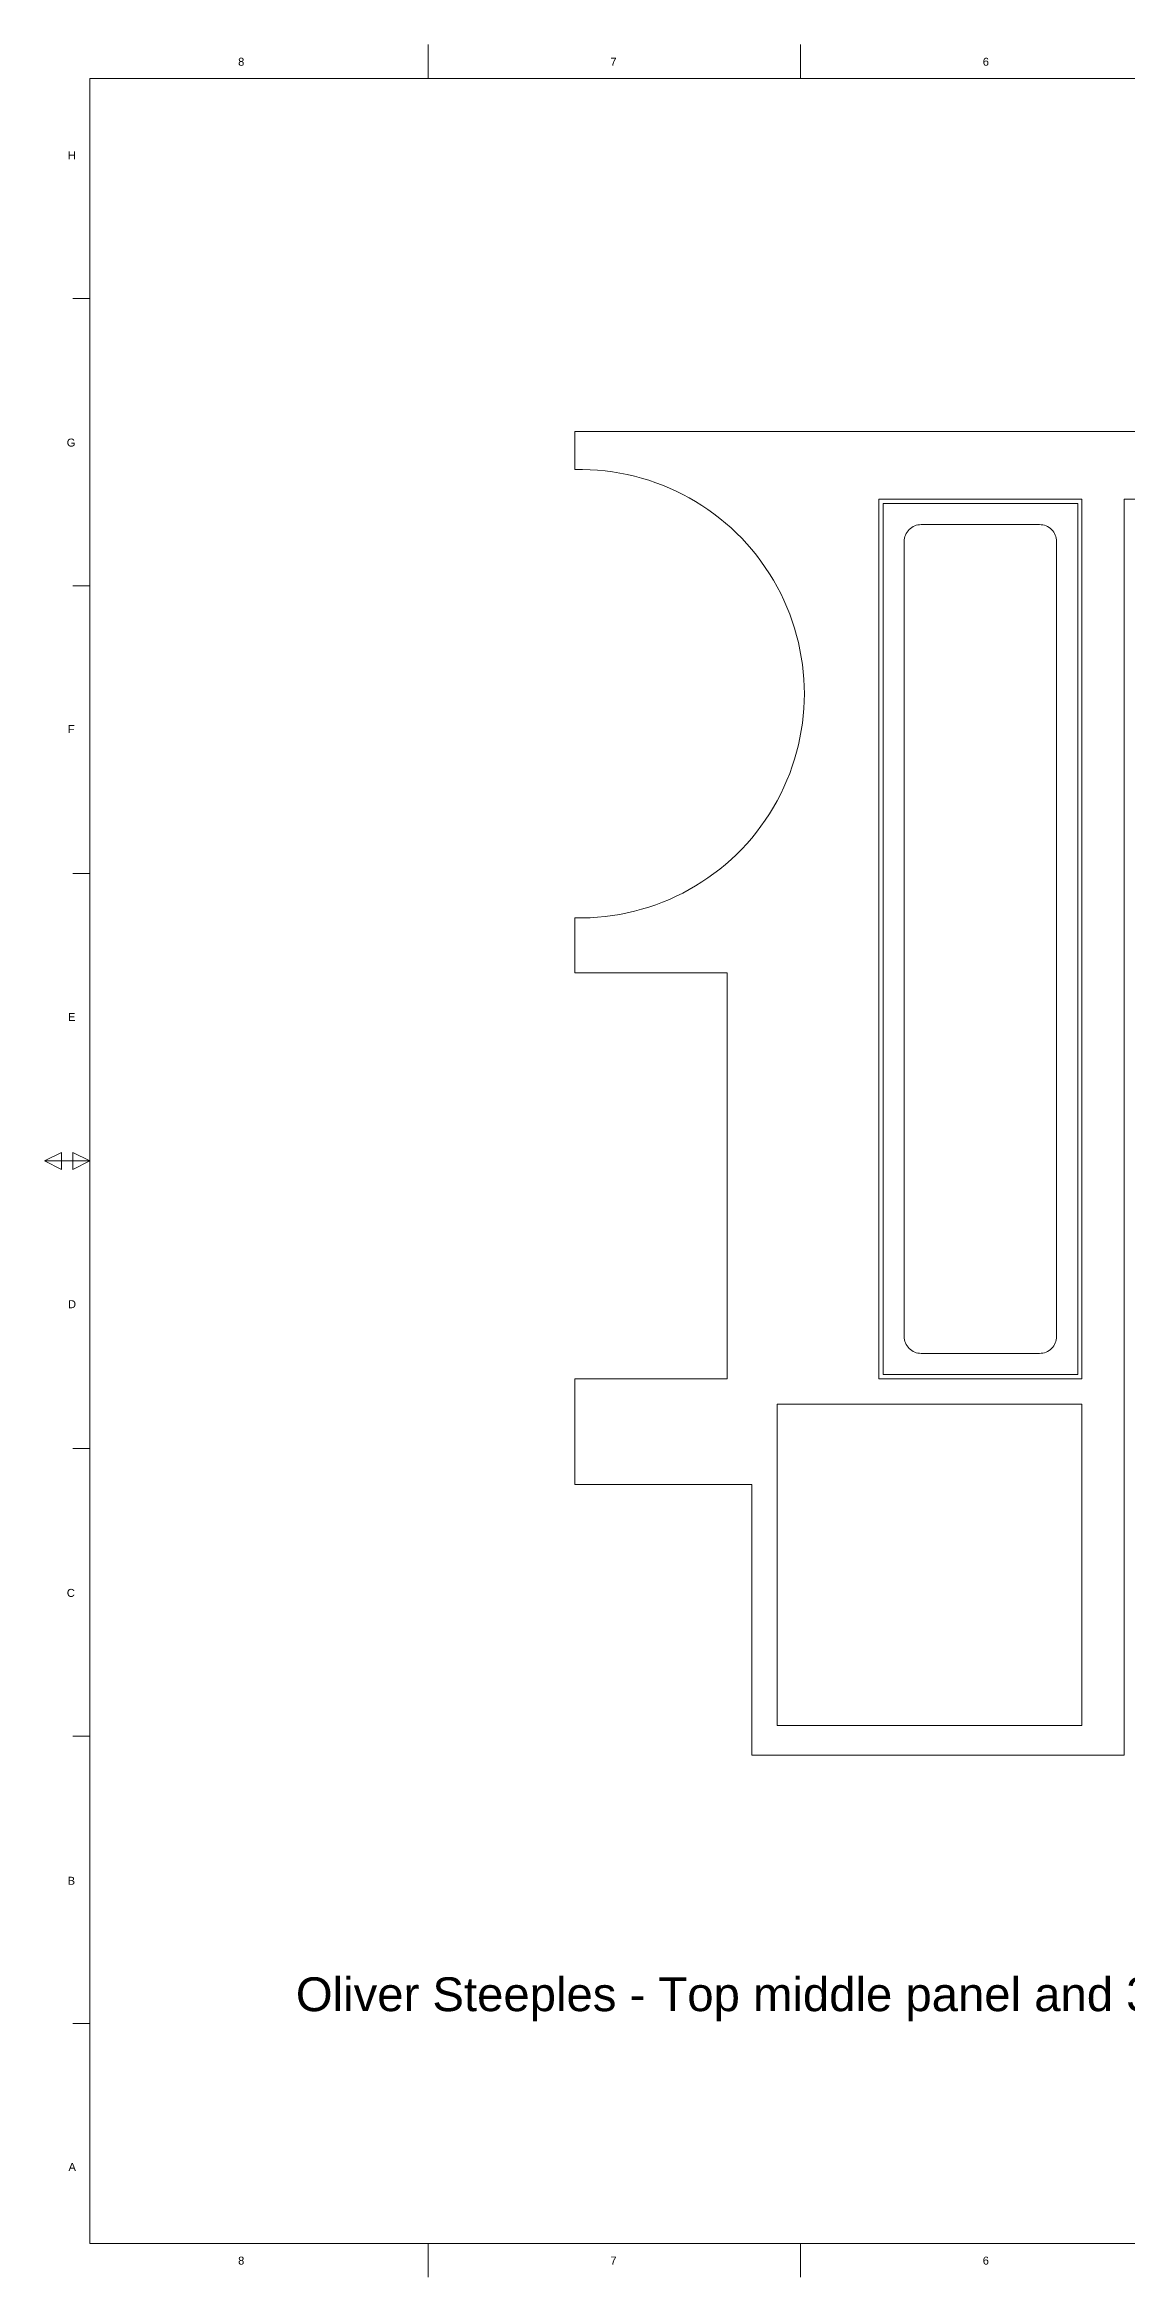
# Model space of a CAD drawing. Header units: millimetres. Extents: x -46.5 to 47.3, y 0.1 to 33.1.
# Drawn here: x 3.22 to 19.2, y 0.12 to 33.12 of the extents above; entities that cross this region are included whole.
import ezdxf

# ---------------------------------------------------------------- set-up
doc = ezdxf.new("R2010")
doc.units = ezdxf.units.MM
for name, color, linetype in [('PDF3_Geometry', 7, 'Continuous'), ('PDF4_Geometry', 7, 'Continuous'), ('PDF4_Text', 7, 'Continuous')]:
    doc.layers.add(name, color=color, linetype=linetype)
doc.styles.add('PDF Arial', font='arial.ttf')
doc.styles.get("Standard").update_dxf_attribs({"font": 'arial.ttf'})

msp = doc.modelspace()

# ---------------------------------------------------------------- linework, layer by layer
at = {"layer": 'PDF3_Geometry', "lineweight": 0}
msp.add_lwpolyline([(3.22, 16.618), (3.47, 16.493), (3.47, 16.743), (3.22, 16.618), (3.62, 16.618)], dxfattribs=at)
at = {"layer": 'PDF4_Geometry', "lineweight": 0}
for p, q in [((8.887, 33.118), (8.887, 32.618)), ((14.387, 33.118), (14.387, 32.618)), ((3.887, 32.618), (3.887, 0.618)), ((46.887, 32.618), (3.887, 32.618)), ((3.887, 29.368), (3.637, 29.368)), ((25.387, 27.399), (11.054, 27.399)), ((11.054, 27.399), (11.054, 26.837)), ((15.544, 13.399), (15.544, 26.399)), ((15.544, 26.399), (18.544, 26.399)), ((18.481, 26.336), (15.606, 26.336)), ((15.606, 26.336), (15.606, 13.461)), ((18.481, 13.461), (18.481, 26.336)), ((18.544, 26.399), (18.544, 13.399)), ((19.169, 7.836), (19.169, 26.399)), ((19.169, 26.399), (25.387, 26.399)), ((15.919, 14.024), (15.919, 25.774)), ((16.169, 26.024), (17.919, 26.024)), ((18.169, 25.774), (18.169, 14.024)), ((3.887, 25.118), (3.637, 25.118)), ((3.887, 20.868), (3.637, 20.868)), ((11.054, 20.212), (11.054, 19.399)), ((11.054, 19.399), (13.304, 19.399)), ((13.304, 19.399), (13.304, 13.399)), ((3.887, 16.618), (3.487, 16.618)), ((3.637, 16.493), (3.637, 16.743)), ((3.637, 16.743), (3.887, 16.618)), ((3.887, 16.618), (3.637, 16.493)), ((17.919, 13.774), (16.169, 13.774)), ((13.304, 13.399), (11.054, 13.399)), ((11.054, 13.399), (11.054, 11.836)), ((18.544, 13.399), (15.544, 13.399)), ((15.606, 13.461), (18.481, 13.461)), ((14.044, 8.274), (14.044, 13.024)), ((14.044, 13.024), (18.544, 13.024)), ((18.544, 13.024), (18.544, 8.274)), ((3.637, 12.368), (3.887, 12.368)), ((11.054, 11.836), (13.669, 11.836)), ((13.669, 11.836), (13.669, 7.836)), ((18.544, 8.274), (14.044, 8.274)), ((3.637, 8.118), (3.887, 8.118)), ((13.669, 7.836), (19.169, 7.836)), ((3.637, 3.868), (3.887, 3.868)), ((3.887, 0.618), (46.887, 0.618)), ((8.887, 0.118), (8.887, 0.618)), ((14.387, 0.118), (14.387, 0.618))]:
    msp.add_line(p, q, dxfattribs=at)
for centre, radius, start, end in [((11.13, 23.524), 3.313, 268.6753, 91.3247), ((16.169, 25.774), 0.25, 89.9992, 180.0008), ((17.919, 25.774), 0.25, 359.9992, 90.0008), ((16.169, 14.024), 0.25, 179.9992, 270.0008), ((17.919, 14.024), 0.25, 269.9992, 0.0008)]:
    msp.add_arc(centre, radius, start, end, dxfattribs=at)

# ---------------------------------------------------------------- texts
msp.add_text('Oliver Steeples - Top middle panel and 3 panels underneath moved up 7/16" to match front skins', height=0.5).set_placement((6.931, 4.052))
at = {"layer": 'PDF4_Text', "style": 'PDF Arial'}
for s, p in [('8', (6.078, 32.806)), ('7', (11.577, 32.806)), ('6', (17.079, 32.806)), ('H', (3.563, 31.422)), ('G', (3.546, 27.177)), ('F', (3.563, 22.943)), ('E', (3.564, 18.687)), ('D', (3.565, 14.442)), ('C', (3.547, 10.175)), ('B', (3.56, 5.92)), ('A', (3.572, 1.69)), ('8', (6.078, 0.306)), ('7', (11.577, 0.306)), ('6', (17.079, 0.306))]:
    msp.add_text(s, height=0.118, dxfattribs=at).set_placement(p)

doc.saveas('drawing.dxf')
